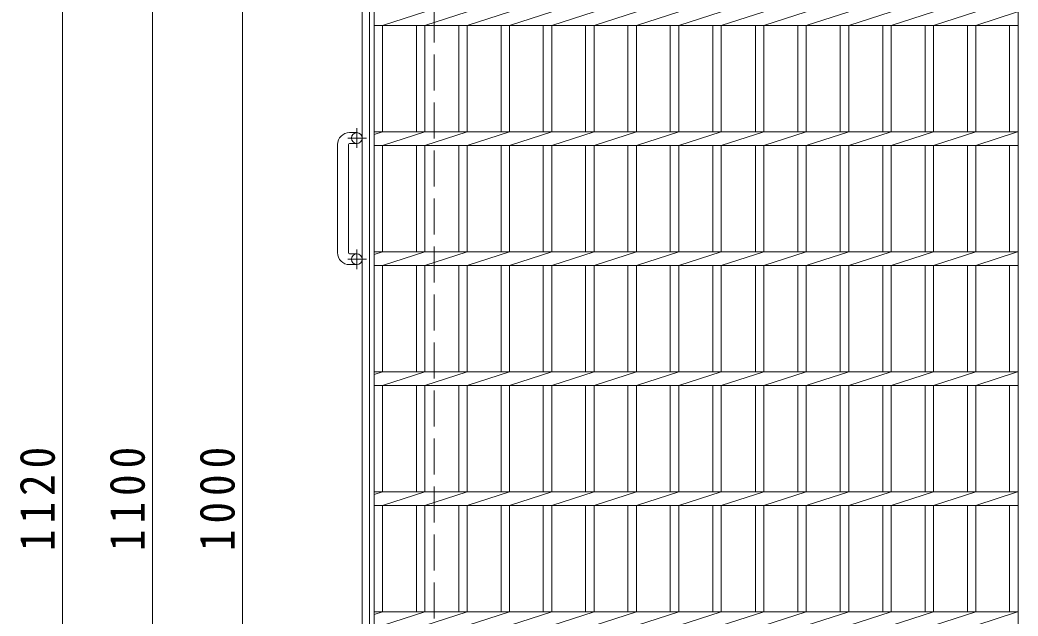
# Model space of a CAD drawing. Units: millimetres at full size, sheet at 1:10. Extents: x -1978 to 2264, y -1938 to 1837.
# Drawn here: x -1891 to -1058, y 967 to 1463 of the extents above; entities that cross this region are included whole.
import ezdxf

# ---------------------------------------------------------------- set-up
doc = ezdxf.new("R2010")
doc.units = ezdxf.units.MM
doc.header["$LTSCALE"] = 10
doc.linetypes.add('CHAIN1', pattern=[8, 5, -1, 1, -1])
doc.linetypes.add('DASHED3', pattern=[4, 3, -1])
for name, color, linetype, lineweight in [('C-1', 2, 'Continuous', 9), ('C-2', 3, 'Continuous', 9), ('C-4', 7, 'Continuous', 9)]:
    doc.layers.add(name, color=color, linetype=linetype, lineweight=lineweight)
doc.styles.add('ＭＳ ゴシック', font='')
doc.styles.get('ＭＳ ゴシック').set_extended_font_data('MS Gothic')

msp = doc.modelspace()

# ---------------------------------------------------------------- linework, layer by layer
at = {"layer": 'C-1'}
for p, q in [((-1605.28, 504.44), (-1605.28, 1624.44)), ((-1599.28, 510.44), (-1599.28, 1618.44)), ((-1615.88, 1369.44), (-1609.78, 1369.44)), ((-1625.88, 1359.44), (-1625.88, 1269.44)), ((-1616.88, 1269.44), (-1616.88, 1359.44)), ((-1615.88, 1360.44), (-1609.78, 1360.44)), ((-1615.88, 1268.44), (-1609.78, 1268.44)), ((-1615.88, 1259.44), (-1609.78, 1259.44))]:
    msp.add_line(p, q, dxfattribs=at)
at = {"layer": 'C-1', "linetype": 'DASHED3'}
msp.add_line((-1545.28, 564.44), (-1545.28, 1564.44), dxfattribs=at)
at = {"layer": 'C-1', "linetype": 'CHAIN1'}
for p, q in [((-1609.78, 1373.11), (-1609.78, 1356.7)), ((-1601.67, 1364.94), (-1617.27, 1364.94)), ((-1609.78, 1272.11), (-1609.78, 1255.7)), ((-1601.67, 1263.94), (-1617.27, 1263.94))]:
    msp.add_line(p, q, dxfattribs=at)
at = {"layer": 'C-1'}
for centre in [(-1609.78, 1364.94), (-1609.78, 1263.94)]:
    msp.add_circle(centre, 4.5, dxfattribs=at)
for centre, radius, start, end in [((-1615.88, 1359.44), 10, 90, 180), ((-1615.88, 1359.44), 1, 90, 180), ((-1615.88, 1269.44), 10, 180, 270), ((-1615.88, 1269.44), 1, 180, 270)]:
    msp.add_arc(centre, radius, start, end, dxfattribs=at)
at = {"layer": 'C-2'}
for p, q in [((-1595.28, 1614.44), (-1595.28, 514.44)), ((-1058.3, 514.44), (-1058.3, 1614.44)), ((-1588.28, 1458.79), (-1553.05, 1470.1)), ((-1447.25, 1458.79), (-1411.95, 1470.1)), ((-1411.95, 1458.79), (-1376.65, 1470.1)), ((-1376.65, 1458.79), (-1341.35, 1470.1)), ((-1341.35, 1458.79), (-1305.85, 1470.1)), ((-1305.85, 1458.79), (-1270.35, 1470.1)), ((-1270.35, 1458.79), (-1235.05, 1470.1)), ((-1235.05, 1458.79), (-1199.55, 1470.1)), ((-1199.55, 1458.79), (-1164.05, 1470.1)), ((-1164.05, 1458.79), (-1128.75, 1470.1)), ((-1128.75, 1458.79), (-1093.45, 1470.1)), ((-1093.45, 1458.79), (-1058.8, 1470.1)), ((-1058.3, 1458.79), (-1595.28, 1458.79)), ((-1588.28, 1370.1), (-1588.28, 1458.79)), ((-1560.05, 1370.1), (-1560.05, 1458.79)), ((-1524.75, 1370.1), (-1524.75, 1458.79)), ((-1489.45, 1370.1), (-1489.45, 1458.79)), ((-1454.25, 1370.1), (-1454.25, 1458.79)), ((-1447.25, 1370.1), (-1447.25, 1458.79)), ((-1418.95, 1370.1), (-1418.95, 1458.79)), ((-1411.95, 1370.1), (-1411.95, 1458.79)), ((-1383.65, 1370.1), (-1383.65, 1458.79)), ((-1376.65, 1370.1), (-1376.65, 1458.79)), ((-1348.35, 1370.1), (-1348.35, 1458.79)), ((-1341.35, 1370.1), (-1341.35, 1458.79)), ((-1312.85, 1370.1), (-1312.85, 1458.79)), ((-1305.85, 1370.1), (-1305.85, 1458.79)), ((-1277.35, 1370.1), (-1277.35, 1458.79)), ((-1270.35, 1370.1), (-1270.35, 1458.79)), ((-1242.05, 1370.1), (-1242.05, 1458.79)), ((-1235.05, 1370.1), (-1235.05, 1458.79)), ((-1206.55, 1370.1), (-1206.55, 1458.79)), ((-1199.55, 1370.1), (-1199.55, 1458.79)), ((-1171.05, 1370.1), (-1171.05, 1458.79)), ((-1164.05, 1370.1), (-1164.05, 1458.79)), ((-1135.75, 1370.1), (-1135.75, 1458.79)), ((-1128.75, 1370.1), (-1128.75, 1458.79)), ((-1100.45, 1370.1), (-1100.45, 1458.79)), ((-1093.45, 1370.1), (-1093.45, 1458.79)), ((-1065.3, 1370.1), (-1065.3, 1458.79)), ((-1058.3, 1370.1), (-1595.28, 1370.1)), ((-1595.28, 1367.86), (-1588.28, 1370.1)), ((-1588.28, 1358.79), (-1553.05, 1370.1)), ((-1447.25, 1358.79), (-1411.95, 1370.1)), ((-1411.95, 1358.79), (-1376.65, 1370.1)), ((-1376.65, 1358.79), (-1341.35, 1370.1)), ((-1341.35, 1358.79), (-1305.85, 1370.1)), ((-1305.85, 1358.79), (-1270.35, 1370.1)), ((-1270.35, 1358.79), (-1235.05, 1370.1)), ((-1235.05, 1358.79), (-1199.55, 1370.1)), ((-1199.55, 1358.79), (-1164.05, 1370.1)), ((-1164.05, 1358.79), (-1128.75, 1370.1)), ((-1128.75, 1358.79), (-1093.45, 1370.1)), ((-1093.45, 1358.79), (-1058.8, 1370.1)), ((-1058.3, 1358.79), (-1595.28, 1358.79)), ((-1588.28, 1270.1), (-1588.28, 1358.79)), ((-1560.05, 1270.1), (-1560.05, 1358.79)), ((-1524.75, 1270.1), (-1524.75, 1358.79)), ((-1489.45, 1270.1), (-1489.45, 1358.79)), ((-1454.25, 1270.1), (-1454.25, 1358.79)), ((-1447.25, 1270.1), (-1447.25, 1358.79)), ((-1418.95, 1270.1), (-1418.95, 1358.79)), ((-1411.95, 1270.1), (-1411.95, 1358.79)), ((-1383.65, 1270.1), (-1383.65, 1358.79)), ((-1376.65, 1270.1), (-1376.65, 1358.79)), ((-1348.35, 1270.1), (-1348.35, 1358.79)), ((-1341.35, 1270.1), (-1341.35, 1358.79)), ((-1312.85, 1270.1), (-1312.85, 1358.79)), ((-1305.85, 1270.1), (-1305.85, 1358.79)), ((-1277.35, 1270.1), (-1277.35, 1358.79)), ((-1270.35, 1270.1), (-1270.35, 1358.79)), ((-1242.05, 1270.1), (-1242.05, 1358.79)), ((-1235.05, 1270.1), (-1235.05, 1358.79)), ((-1206.55, 1270.1), (-1206.55, 1358.79)), ((-1199.55, 1270.1), (-1199.55, 1358.79)), ((-1171.05, 1270.1), (-1171.05, 1358.79)), ((-1164.05, 1270.1), (-1164.05, 1358.79)), ((-1135.75, 1270.1), (-1135.75, 1358.79)), ((-1128.75, 1270.1), (-1128.75, 1358.79)), ((-1100.45, 1270.1), (-1100.45, 1358.79)), ((-1093.45, 1270.1), (-1093.45, 1358.79)), ((-1065.3, 1270.1), (-1065.3, 1358.79)), ((-1058.3, 1270.1), (-1595.28, 1270.1)), ((-1595.28, 1267.86), (-1588.28, 1270.1)), ((-1588.28, 1258.79), (-1553.05, 1270.1)), ((-1447.25, 1258.79), (-1411.95, 1270.1)), ((-1411.95, 1258.79), (-1376.65, 1270.1)), ((-1376.65, 1258.79), (-1341.35, 1270.1)), ((-1341.35, 1258.79), (-1305.85, 1270.1)), ((-1305.85, 1258.79), (-1270.35, 1270.1)), ((-1270.35, 1258.79), (-1235.05, 1270.1)), ((-1235.05, 1258.79), (-1199.55, 1270.1)), ((-1199.55, 1258.79), (-1164.05, 1270.1)), ((-1164.05, 1258.79), (-1128.75, 1270.1)), ((-1128.75, 1258.79), (-1093.45, 1270.1)), ((-1093.45, 1258.79), (-1058.8, 1270.1)), ((-1058.3, 1258.79), (-1595.28, 1258.79)), ((-1588.28, 1170.1), (-1588.28, 1258.79)), ((-1560.05, 1170.1), (-1560.05, 1258.79)), ((-1524.75, 1170.1), (-1524.75, 1258.79)), ((-1489.45, 1170.1), (-1489.45, 1258.79)), ((-1454.25, 1170.1), (-1454.25, 1258.79)), ((-1447.25, 1170.1), (-1447.25, 1258.79)), ((-1418.95, 1170.1), (-1418.95, 1258.79)), ((-1411.95, 1170.1), (-1411.95, 1258.79)), ((-1383.65, 1170.1), (-1383.65, 1258.79)), ((-1376.65, 1170.1), (-1376.65, 1258.79)), ((-1348.35, 1170.1), (-1348.35, 1258.79)), ((-1341.35, 1170.1), (-1341.35, 1258.79)), ((-1312.85, 1170.1), (-1312.85, 1258.79)), ((-1305.85, 1170.1), (-1305.85, 1258.79)), ((-1277.35, 1170.1), (-1277.35, 1258.79)), ((-1270.35, 1170.1), (-1270.35, 1258.79)), ((-1242.05, 1170.1), (-1242.05, 1258.79)), ((-1235.05, 1170.1), (-1235.05, 1258.79)), ((-1206.55, 1170.1), (-1206.55, 1258.79)), ((-1199.55, 1170.1), (-1199.55, 1258.79)), ((-1171.05, 1170.1), (-1171.05, 1258.79)), ((-1164.05, 1170.1), (-1164.05, 1258.79)), ((-1135.75, 1170.1), (-1135.75, 1258.79)), ((-1128.75, 1170.1), (-1128.75, 1258.79)), ((-1100.45, 1170.1), (-1100.45, 1258.79)), ((-1093.45, 1170.1), (-1093.45, 1258.79)), ((-1065.3, 1170.1), (-1065.3, 1258.79)), ((-1058.3, 1170.1), (-1595.28, 1170.1)), ((-1595.28, 1167.86), (-1588.28, 1170.1)), ((-1588.28, 1158.79), (-1553.05, 1170.1)), ((-1447.25, 1158.79), (-1411.95, 1170.1)), ((-1411.95, 1158.79), (-1376.65, 1170.1)), ((-1376.65, 1158.79), (-1341.35, 1170.1)), ((-1341.35, 1158.79), (-1305.85, 1170.1)), ((-1305.85, 1158.79), (-1270.35, 1170.1)), ((-1270.35, 1158.79), (-1235.05, 1170.1)), ((-1235.05, 1158.79), (-1199.55, 1170.1)), ((-1199.55, 1158.79), (-1164.05, 1170.1)), ((-1164.05, 1158.79), (-1128.75, 1170.1)), ((-1128.75, 1158.79), (-1093.45, 1170.1)), ((-1093.45, 1158.79), (-1058.8, 1170.1)), ((-1058.3, 1158.79), (-1595.28, 1158.79)), ((-1588.28, 1070.1), (-1588.28, 1158.79)), ((-1560.05, 1070.1), (-1560.05, 1158.79)), ((-1524.75, 1070.1), (-1524.75, 1158.79)), ((-1489.45, 1070.1), (-1489.45, 1158.79)), ((-1454.25, 1070.1), (-1454.25, 1158.79)), ((-1447.25, 1070.1), (-1447.25, 1158.79)), ((-1418.95, 1070.1), (-1418.95, 1158.79)), ((-1411.95, 1070.1), (-1411.95, 1158.79)), ((-1383.65, 1070.1), (-1383.65, 1158.79)), ((-1376.65, 1070.1), (-1376.65, 1158.79)), ((-1348.35, 1070.1), (-1348.35, 1158.79)), ((-1341.35, 1070.1), (-1341.35, 1158.79)), ((-1312.85, 1070.1), (-1312.85, 1158.79)), ((-1305.85, 1070.1), (-1305.85, 1158.79)), ((-1277.35, 1070.1), (-1277.35, 1158.79)), ((-1270.35, 1070.1), (-1270.35, 1158.79)), ((-1242.05, 1070.1), (-1242.05, 1158.79)), ((-1235.05, 1070.1), (-1235.05, 1158.79)), ((-1206.55, 1070.1), (-1206.55, 1158.79)), ((-1199.55, 1070.1), (-1199.55, 1158.79)), ((-1171.05, 1070.1), (-1171.05, 1158.79)), ((-1164.05, 1070.1), (-1164.05, 1158.79)), ((-1135.75, 1070.1), (-1135.75, 1158.79)), ((-1128.75, 1070.1), (-1128.75, 1158.79)), ((-1100.45, 1070.1), (-1100.45, 1158.79)), ((-1093.45, 1070.1), (-1093.45, 1158.79)), ((-1065.3, 1070.1), (-1065.3, 1158.79)), ((-1058.3, 1070.1), (-1595.28, 1070.1)), ((-1595.28, 1067.86), (-1588.28, 1070.1)), ((-1588.28, 1058.79), (-1553.05, 1070.1)), ((-1553.05, 1058.79), (-1517.75, 1070.1)), ((-1517.75, 1058.79), (-1482.45, 1070.1)), ((-1482.45, 1058.79), (-1447.25, 1070.1)), ((-1447.25, 1058.79), (-1411.95, 1070.1)), ((-1411.95, 1058.79), (-1376.65, 1070.1)), ((-1376.65, 1058.79), (-1341.35, 1070.1)), ((-1341.35, 1058.79), (-1305.85, 1070.1)), ((-1305.85, 1058.79), (-1270.35, 1070.1)), ((-1270.35, 1058.79), (-1235.05, 1070.1)), ((-1235.05, 1058.79), (-1199.55, 1070.1)), ((-1199.55, 1058.79), (-1164.05, 1070.1)), ((-1164.05, 1058.79), (-1128.75, 1070.1)), ((-1128.75, 1058.79), (-1093.45, 1070.1)), ((-1093.45, 1058.79), (-1058.8, 1070.1)), ((-1058.3, 1058.79), (-1595.28, 1058.79)), ((-1588.28, 970.1), (-1588.28, 1058.79)), ((-1560.05, 970.1), (-1560.05, 1058.79)), ((-1553.05, 970.1), (-1553.05, 1058.79)), ((-1524.75, 970.1), (-1524.75, 1058.79)), ((-1517.75, 970.1), (-1517.75, 1058.79)), ((-1489.45, 970.1), (-1489.45, 1058.79)), ((-1482.45, 970.1), (-1482.45, 1058.79)), ((-1454.25, 970.1), (-1454.25, 1058.79)), ((-1447.25, 970.1), (-1447.25, 1058.79)), ((-1418.95, 970.1), (-1418.95, 1058.79)), ((-1411.95, 970.1), (-1411.95, 1058.79)), ((-1383.65, 970.1), (-1383.65, 1058.79)), ((-1376.65, 970.1), (-1376.65, 1058.79)), ((-1348.35, 970.1), (-1348.35, 1058.79)), ((-1341.35, 970.1), (-1341.35, 1058.79)), ((-1312.85, 970.1), (-1312.85, 1058.79)), ((-1305.85, 970.1), (-1305.85, 1058.79)), ((-1277.35, 970.1), (-1277.35, 1058.79)), ((-1270.35, 970.1), (-1270.35, 1058.79)), ((-1242.05, 970.1), (-1242.05, 1058.79)), ((-1235.05, 970.1), (-1235.05, 1058.79)), ((-1206.55, 970.1), (-1206.55, 1058.79)), ((-1199.55, 970.1), (-1199.55, 1058.79)), ((-1171.05, 970.1), (-1171.05, 1058.79)), ((-1164.05, 970.1), (-1164.05, 1058.79)), ((-1135.75, 970.1), (-1135.75, 1058.79)), ((-1128.75, 970.1), (-1128.75, 1058.79)), ((-1100.45, 970.1), (-1100.45, 1058.79)), ((-1093.45, 970.1), (-1093.45, 1058.79)), ((-1065.3, 970.1), (-1065.3, 1058.79)), ((-1058.3, 970.1), (-1595.28, 970.1)), ((-1595.28, 967.86), (-1588.28, 970.1)), ((-1588.28, 958.79), (-1553.05, 970.1)), ((-1553.05, 958.79), (-1517.75, 970.1)), ((-1517.75, 958.79), (-1482.45, 970.1)), ((-1482.45, 958.79), (-1447.25, 970.1)), ((-1447.25, 958.79), (-1411.95, 970.1)), ((-1411.95, 958.79), (-1376.65, 970.1)), ((-1376.65, 958.79), (-1341.35, 970.1)), ((-1341.35, 958.79), (-1305.85, 970.1)), ((-1305.85, 958.79), (-1270.35, 970.1)), ((-1270.35, 958.79), (-1235.05, 970.1)), ((-1235.05, 958.79), (-1199.55, 970.1)), ((-1199.55, 958.79), (-1164.05, 970.1)), ((-1164.05, 958.79), (-1128.75, 970.1)), ((-1128.75, 958.79), (-1093.45, 970.1)), ((-1093.45, 958.79), (-1058.8, 970.1))]:
    msp.add_line(p, q, dxfattribs=at)
for points in [[(-1553.05, 1370.1), (-1553.05, 1458.79), (-1517.75, 1470.1)], [(-1517.75, 1370.1), (-1517.75, 1458.79), (-1482.45, 1470.1)], [(-1482.45, 1370.1), (-1482.45, 1458.79), (-1447.25, 1470.1)], [(-1553.05, 1270.1), (-1553.05, 1358.79), (-1517.75, 1370.1)], [(-1517.75, 1270.1), (-1517.75, 1358.79), (-1482.45, 1370.1)], [(-1482.45, 1270.1), (-1482.45, 1358.79), (-1447.25, 1370.1)], [(-1553.05, 1170.1), (-1553.05, 1258.79), (-1517.75, 1270.1)], [(-1517.75, 1170.1), (-1517.75, 1258.79), (-1482.45, 1270.1)], [(-1482.45, 1170.1), (-1482.45, 1258.79), (-1447.25, 1270.1)], [(-1553.05, 1070.1), (-1553.05, 1158.79), (-1517.75, 1170.1)], [(-1517.75, 1070.1), (-1517.75, 1158.79), (-1482.45, 1170.1)], [(-1482.45, 1070.1), (-1482.45, 1158.79), (-1447.25, 1170.1)]]:
    msp.add_lwpolyline(points, dxfattribs=at)
at = {"layer": 'C-4'}
for p, q in [((-1855.28, 1624.44), (-1855.28, 504.44)), ((-1780.28, 514.44), (-1780.28, 1614.44)), ((-1705.28, 1564.44), (-1705.28, 564.44))]:
    msp.add_line(p, q, dxfattribs=at)

# ---------------------------------------------------------------- texts
at = {"layer": 'C-4', "color": 2, "char_height": 29.33, "attachment_point": 7, "rotation": 90, "style": 'ＭＳ ゴシック'}
for s, insert in [('\\T1.28;\\W0.9;1120', (-1861.28, 1020.69)), ('\\T1.28;\\W0.9;1100', (-1786.28, 1020.69)), ('\\T1.28;\\W0.9;1000', (-1711.28, 1020.69))]:
    msp.add_mtext(s, dxfattribs=dict(at, insert=insert))

doc.saveas('drawing.dxf')
